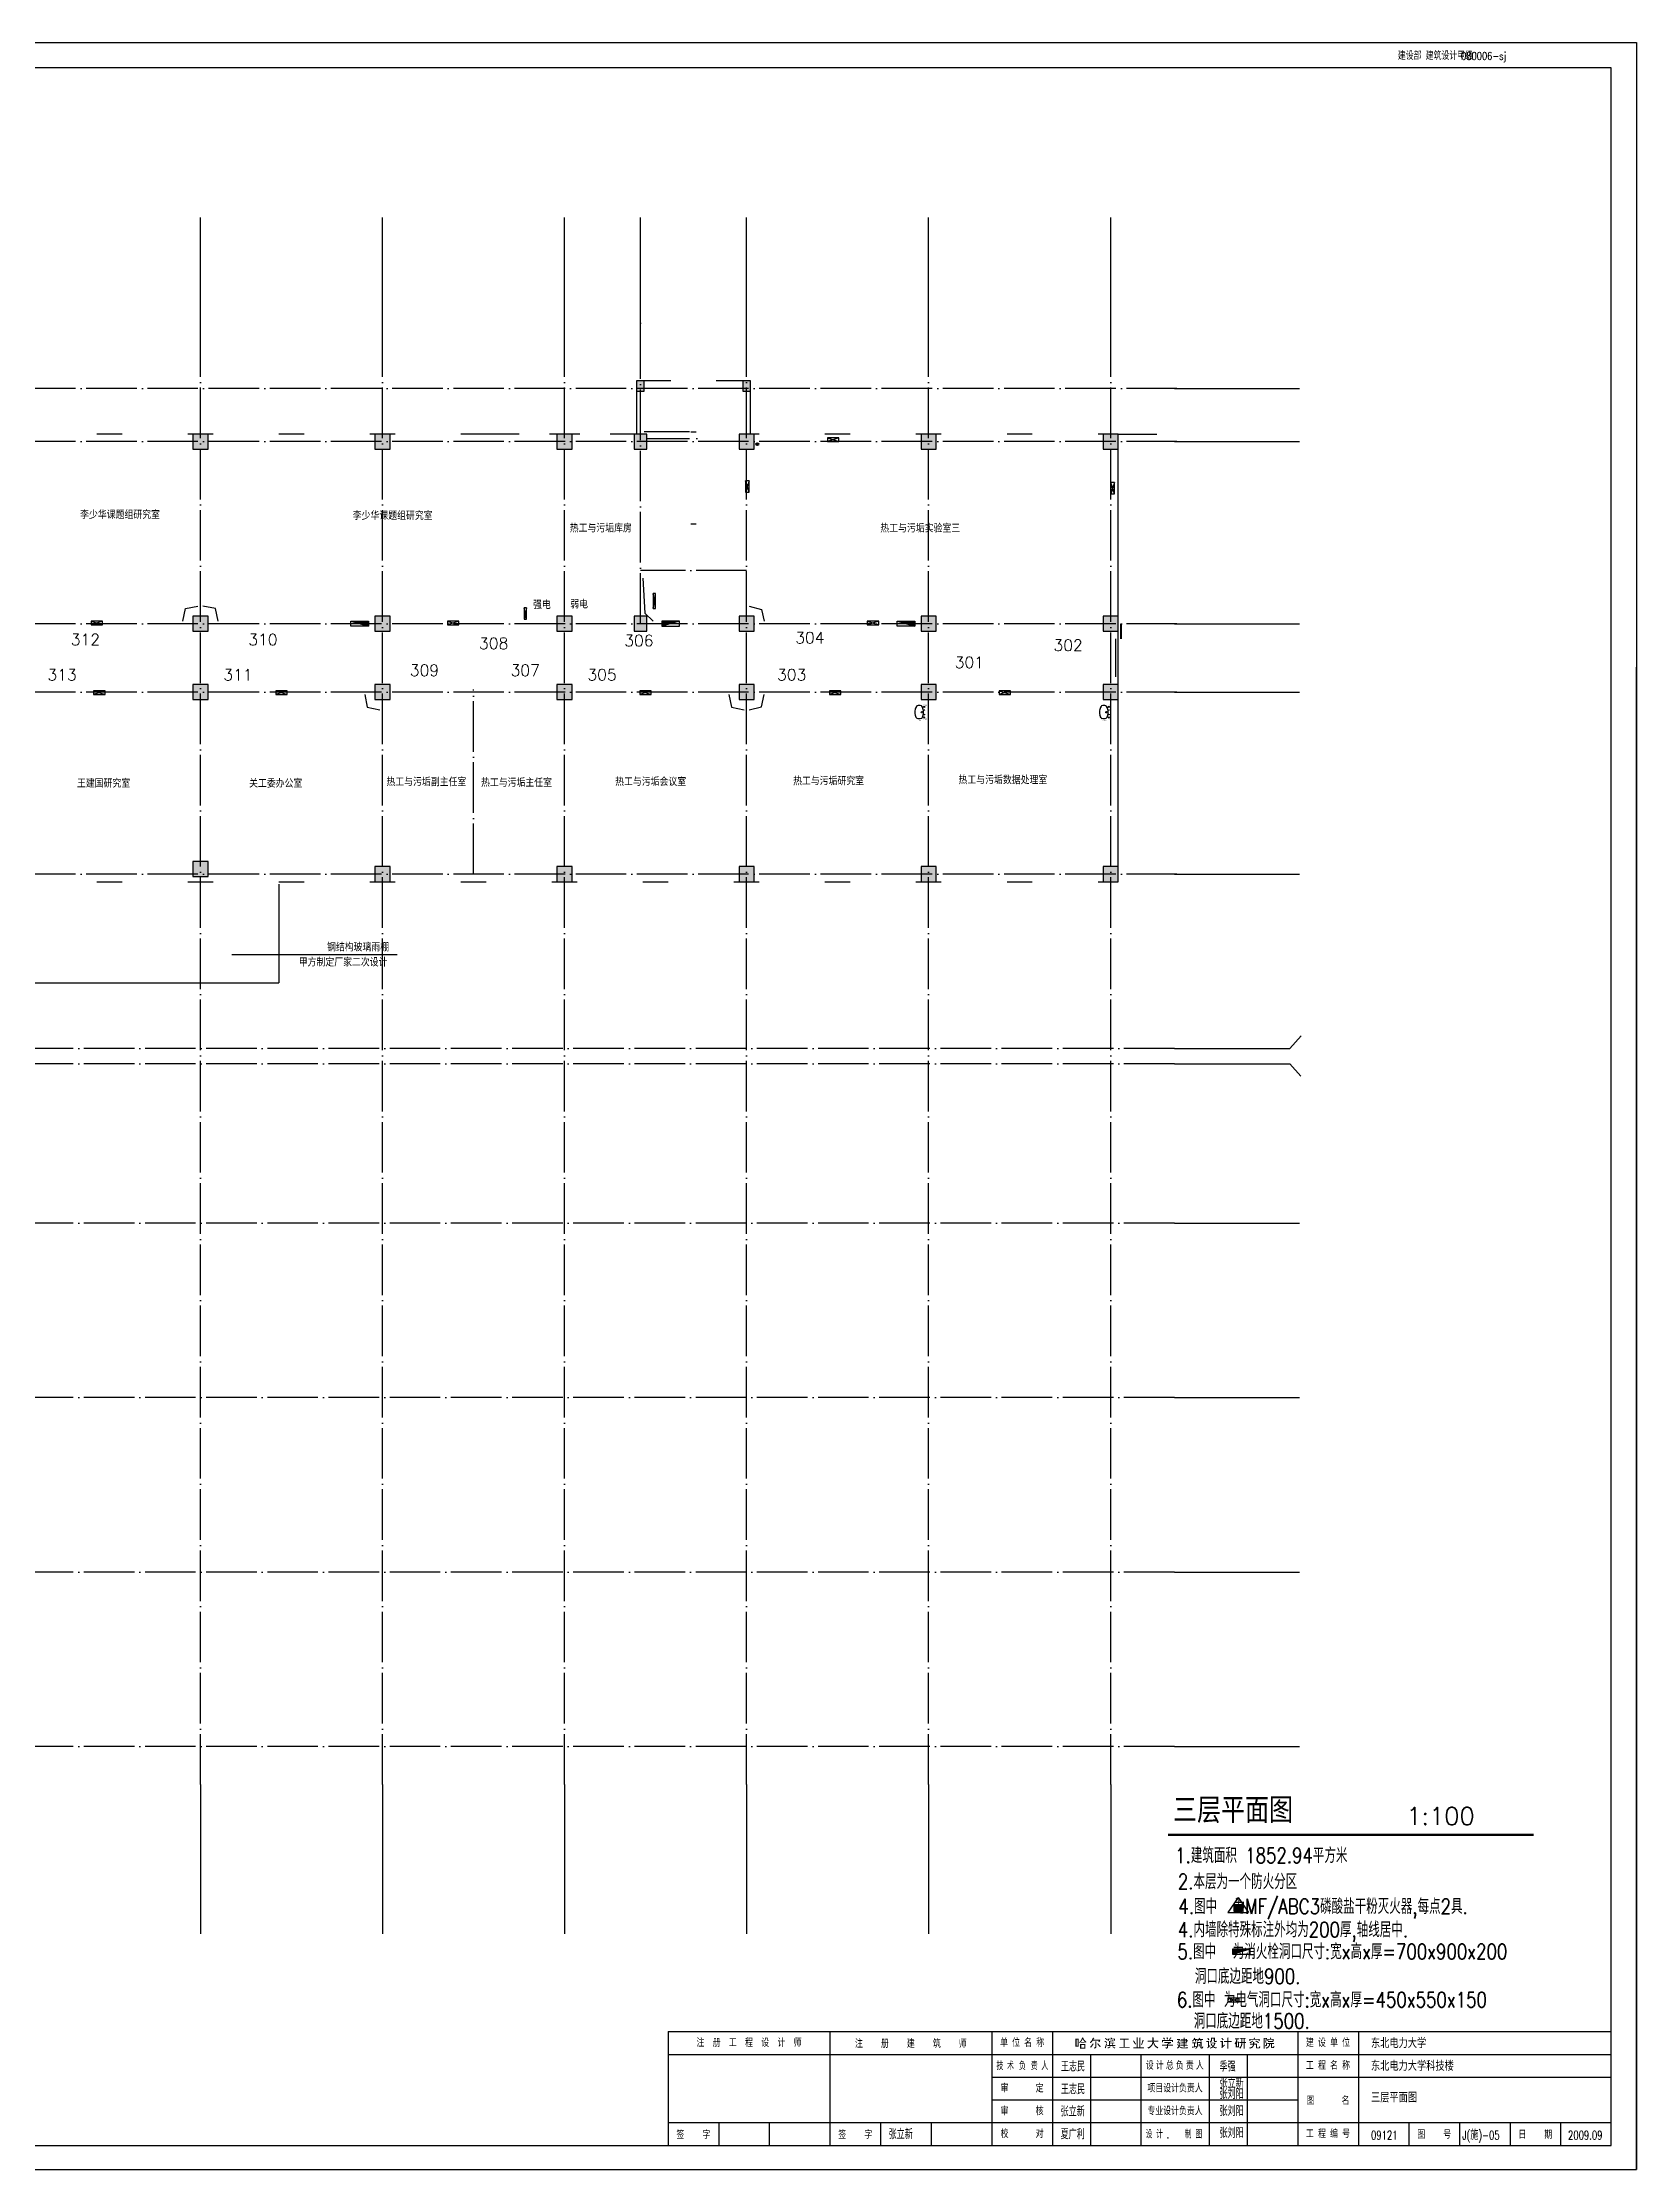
# Model space of a CAD drawing. Extents: x 356363 to 889308, y -1213508 to 149044.
# Drawn here: x 454398 to 517441, y -231832 to -147732 of the extents above; entities that cross this region are included whole.
import ezdxf
from ezdxf.enums import TextEntityAlignment as Align

# ---------------------------------------------------------------- set-up
doc = ezdxf.new("R2010")
doc.units = 0
doc.header["$LTSCALE"] = 1000
doc.header["$MEASUREMENT"] = 0
doc.linetypes.add('DOTE', pattern=[2.42, 2, -0.2, 0.02, -0.2])
doc.layers.get('0').update_dxf_attribs({"linetype": 'CONTINUOUS'})
for name, color, linetype in [('AXIS', 3, 'CONTINUOUS'), ('COLUMN', 7, 'CONTINUOUS'), ('DOTE', 1, 'CONTINUOUS'), ('EQUIP_消防', 7, 'CONTINUOUS'), ('JIAJU', 3, 'CONTINUOUS'), ('PUB_TEXT', 7, 'CONTINUOUS'), ('STAIR', 2, 'CONTINUOUS'), ('WINDOW', 2, 'CONTINUOUS'), ('保温', 2, 'CONTINUOUS'), ('填充', 9, 'CONTINUOUS'), ('柱子', 7, 'CONTINUOUS'), ('洞口', 6, 'CONTINUOUS'), ('灭火器', 3, 'CONTINUOUS'), ('电洞', 32, 'CONTINUOUS')]:
    doc.layers.add(name, color=color, linetype=linetype)
doc.layers.add('WALL', color=4, linetype='CONTINUOUS', lineweight=40)
doc.styles.add('HZ', font='romans.shx', dxfattribs={"bigfont": 'z.shx'})
doc.styles.get("Standard").update_dxf_attribs({"font": 'romans.shx', "height": 450, "bigfont": 'z.shx'})
doc.styles.add('Z', font='romans', dxfattribs={"width": 0.8, "bigfont": 'z'})

# ---------------------------------------------------------------- blocks, each defined once
blk = doc.blocks.new('tk0')
at = {"color": 243}
for p, q in [((0, 84100), (118900, 84100)), ((118900, 84100), (118900, 0)), ((118900, 0), (118900, 59400)), ((118900, 0), (118900, 42000)), ((118900, 0), (118900, 42000)), ((87000, 5450), (87000, 950)), ((93400, 3650), (117900, 3650)), ((93400, 2750), (105500, 2750)), ((80600, 1850), (117900, 1850)), ((82600, 1850), (82600, 950)), ((84600, 1850), (84600, 950)), ((89000, 1850), (89000, 950)), ((91000, 1850), (91000, 950)), ((109900, 1850), (109900, 950)), ((111900, 1850), (111900, 950)), ((113900, 1850), (113900, 950)), ((115900, 1850), (115900, 950)), ((0, 0), (118900, 0)), ((34800, 0), (118900, 0)), ((44600, 0), (118900, 0)), ((59500, 0), (118900, 0))]:
    blk.add_line(p, q, dxfattribs=at)
at = {"color": 244}
for p, q in [((117900, 83100), (2500, 83100)), ((117900, 950), (117900, 83100)), ((117900, 950), (117900, 58400)), ((117900, 950), (117900, 40998)), ((117900, 950), (117900, 40998)), ((2500, 950), (117900, 950)), ((37300, 950), (117900, 950)), ((47100, 950), (117900, 950)), ((62000, 950), (117900, 950))]:
    blk.add_line(p, q, dxfattribs=at)
at = {"color": 247}
for p, q in [((80600, 5450), (117900, 5450)), ((80600, 5450), (80600, 950)), ((93400, 5450), (93400, 950)), ((80600, 4550), (117900, 4550))]:
    blk.add_line(p, q, dxfattribs=at)
at = {"color": 242}
for p, q in [((95800, 5450), (95800, 950)), ((97014, 5196), (96996, 5163)), ((105500, 5450), (105500, 950)), ((107900, 5450), (107900, 950)), ((97300, 4550), (97300, 950)), ((99300, 4550), (99300, 950)), ((102000, 4550), (102000, 950)), ((103500, 4550), (103500, 950))]:
    blk.add_line(p, q, dxfattribs=at)
for points in [[(96710, 5175), (96754, 5175), (96710, 4855), (96754, 4855)], [(96754, 5175), (96797, 5175), (96754, 5137), (96797, 5137)], [(96797, 5175), (96842, 5175), (96797, 4855), (96842, 4855)], [(96901, 5067), (96930, 5046), (96849, 5018), (96886, 4999)], [(96940, 5124), (96968, 5103), (96901, 5067), (96930, 5046)], [(96974, 5219), (96996, 5163), (96940, 5124), (96968, 5103)], [(96974, 5219), (97025, 5210), (96996, 5163), (97014, 5196)], [(96996, 5163), (97014, 5196), (97019, 5119), (97048, 5139)], [(97048, 5139), (97070, 5111), (97019, 5119), (97042, 5085)], [(97042, 5085), (97070, 5111), (97065, 5059), (97093, 5088)], [(97065, 5059), (97093, 5088), (97097, 5029), (97122, 5063)], [(97097, 5029), (97122, 5063), (97124, 5009), (97146, 5045)], [(97320, 5065), (97354, 5033), (97275, 5026), (97317, 4992)], [(97347, 5096), (97390, 5085), (97320, 5065), (97354, 5033)], [(97406, 5219), (97396, 5095), (97347, 5096), (97390, 5085)], [(97406, 5219), (97456, 5196), (97396, 5095), (97414, 5131)], [(97414, 5131), (97652, 5131), (97396, 5095), (97638, 5095)], [(97493, 5064), (97538, 5064), (97493, 4856), (97538, 4856)], [(97652, 5131), (97702, 5131), (97616, 5042), (97658, 5033)], [(97856, 5060), (97877, 5089), (97901, 5035), (97932, 5057)], [(97875, 5173), (97901, 5197), (97949, 5112), (97981, 5136)], [(97901, 5035), (97932, 5057), (97943, 4998), (97962, 5039)], [(97990, 5175), (98032, 5175), (97990, 5087), (98032, 5087)], [(98032, 5175), (98231, 5175), (98032, 5140), (98231, 5140)], [(98123, 5090), (98131, 5062), (98032, 5082), (98077, 5056)], [(98032, 5082), (98077, 5056), (98032, 4915), (98077, 4915)], [(98100, 5208), (98143, 5218), (98121, 5175), (98162, 5175)], [(98204, 5109), (98227, 5072), (98123, 5090), (98131, 5062)], [(98231, 5175), (98276, 5175), (98231, 5087), (98276, 5087)], [(98469, 5175), (98810, 5175), (98469, 5138), (98810, 5138)], [(98618, 5142), (98663, 5142), (98618, 4843), (98663, 4843)], [(98989, 5079), (99023, 5102), (99072, 4939), (99109, 4960)], [(99130, 5220), (99175, 5220), (99130, 4829), (99175, 4829)], [(99236, 5216), (99288, 5213), (99236, 5195), (99281, 5191)], [(99236, 5195), (99281, 5191), (99236, 4794), (99281, 4794)], [(99367, 5127), (99412, 5111), (99343, 5037), (99378, 5026)], [(99571, 5087), (99989, 5087), (99571, 5050), (99989, 5050)], [(99754, 5050), (99798, 5050), (99749, 5013), (99791, 5006)], [(99754, 5219), (99821, 5214), (99754, 5196), (99805, 5197)], [(99754, 5196), (99805, 5197), (99754, 5087), (99799, 5087)], [(99798, 5050), (99808, 5050), (99787, 4992), (99821, 5003)], [(100135, 5124), (100177, 5124), (100135, 5030), (100177, 5030)], [(100176, 5196), (100217, 5219), (100221, 5132), (100259, 5153)], [(100177, 5124), (100529, 5124), (100177, 5083), (100529, 5083)], [(100302, 5214), (100352, 5219), (100320, 5182), (100363, 5188)], [(100320, 5182), (100363, 5188), (100330, 5146), (100376, 5153)], [(100447, 5199), (100486, 5183), (100416, 5124), (100452, 5124)], [(100455, 5219), (100511, 5200), (100447, 5199), (100486, 5183)], [(100529, 5124), (100569, 5124), (100529, 5033), (100569, 5033)], [(100781, 5079), (100813, 5070), (100732, 5030), (100758, 4993)], [(100733, 5162), (100825, 5162), (100733, 5125), (100810, 5125)], [(100825, 5162), (100861, 5162), (100781, 5079), (100813, 5070)], [(100865, 5099), (100990, 5099), (100865, 5070), (100990, 5070)], [(100882, 5161), (100990, 5161), (100882, 5130), (100990, 5130)], [(100990, 5206), (101027, 5206), (100990, 4826), (101027, 4826)], [(101027, 5161), (101084, 5161), (101027, 5130), (101084, 5130)], [(101027, 5099), (101084, 5099), (101027, 5070), (101084, 5070)], [(101084, 5161), (101128, 5161), (101084, 5008), (101128, 5008)], [(101128, 5099), (101165, 5099), (101128, 5070), (101165, 5070)], [(101377, 5146), (101411, 5122), (101319, 5078), (101356, 5058)], [(101411, 5209), (101454, 5194), (101377, 5146), (101411, 5122)], [(101434, 5159), (101542, 5159), (101411, 5122), (101542, 5122)], [(101431, 5122), (101468, 5122), (101453, 5053), (101497, 5064)], [(101568, 5144), (101603, 5122), (101511, 5078), (101548, 5058)], [(101603, 5209), (101646, 5194), (101568, 5144), (101603, 5122)], [(101626, 5159), (101758, 5159), (101603, 5122), (101758, 5122)], [(101645, 5122), (101682, 5122), (101667, 5053), (101710, 5064)], [(101882, 5081), (101947, 5081), (101882, 5043), (101947, 5043)], [(101924, 5184), (101968, 5200), (101966, 5108), (102009, 5128)], [(101947, 5081), (101991, 5081), (101947, 4848), (101991, 4891)], [(102052, 5078), (102095, 5060), (102017, 5047), (102061, 5025)], [(102073, 5128), (102114, 5108), (102052, 5078), (102095, 5060)], [(102074, 5140), (102117, 5131), (102073, 5128), (102114, 5108)], [(102074, 5208), (102117, 5208), (102074, 5140), (102117, 5132)], [(102117, 5208), (102183, 5208), (102117, 5173), (102183, 5173)], [(102183, 5208), (102227, 5208), (102183, 5085), (102227, 5088)], [(102183, 5085), (102227, 5088), (102190, 5062), (102233, 5080)], [(102190, 5062), (102233, 5080), (102207, 5046), (102251, 5079)], [(102207, 5046), (102251, 5079), (102241, 5041), (102262, 5079)], [(102241, 5041), (102262, 5079), (102294, 5044), (102271, 5079)], [(102294, 5044), (102271, 5079), (102314, 5057), (102280, 5093)], [(102446, 5079), (102498, 5079), (102446, 5042), (102498, 5042)], [(102480, 5184), (102521, 5199), (102538, 5108), (102577, 5127)], [(102498, 5079), (102542, 5079), (102498, 4842), (102542, 4883)], [(102592, 5078), (102720, 5078), (102592, 5042), (102720, 5042)], [(102720, 5217), (102774, 5210), (102720, 5196), (102764, 5191)], [(102720, 5196), (102764, 5191), (102720, 4777), (102764, 4777)], [(102764, 5078), (102886, 5078), (102764, 5042), (102886, 5042)], [(103017, 5182), (103078, 5182), (103017, 5151), (103076, 5151)], [(103052, 5060), (103084, 5032), (103031, 5021), (103053, 4978)], [(103067, 5102), (103105, 5086), (103052, 5060), (103084, 5032)], [(103074, 5136), (103115, 5128), (103067, 5102), (103105, 5086)], [(103078, 5182), (103120, 5182), (103074, 5136), (103115, 5128)], [(103084, 5032), (103095, 5057), (103095, 5022)], [(103095, 5057), (103141, 5057), (103095, 5022), (103141, 5022)], [(103120, 5182), (103186, 5182), (103118, 5151), (103186, 5151)], [(103141, 5057), (103186, 5057), (103141, 4834), (103186, 4834)], [(103202, 5197), (103267, 5197), (103202, 5166), (103267, 5166)], [(103267, 5197), (103310, 5197), (103267, 4974), (103310, 4972)], [(103310, 5197), (103363, 5197), (103310, 5166), (103363, 5166)], [(103363, 5197), (103406, 5197), (103363, 4782), (103406, 4782)], [(103406, 5197), (103447, 5197), (103406, 5166), (103447, 5166)], [(103589, 5164), (103632, 5164), (103589, 5081), (103632, 5081)], [(103632, 5164), (103956, 5164), (103632, 5129), (103956, 5129)], [(103682, 5070), (103714, 5048), (103639, 5042), (103669, 5019)], [(103715, 5098), (103756, 5075), (103682, 5070), (103714, 5048)], [(103753, 5200), (103797, 5209), (103767, 5164), (103815, 5164)], [(103820, 5071), (103848, 5098), (103841, 5061), (103879, 5085)], [(103841, 5061), (103879, 5085), (103876, 5041), (103912, 5068)], [(103876, 5041), (103912, 5068), (103911, 5019), (103941, 5049)], [(103911, 5019), (103941, 5049), (103948, 4991), (103976, 5020)], [(103956, 5164), (103999, 5164), (103956, 5081), (103999, 5081)], [(104156, 5197), (104194, 5197), (104156, 4777), (104194, 4777)], [(104194, 5197), (104246, 5197), (104194, 5169), (104241, 5169)], [(104246, 5197), (104292, 5197), (104218, 5040), (104247, 5040)], [(104295, 5164), (104342, 5164), (104295, 5085), (104342, 5085)], [(104328, 5075), (104533, 5075), (104328, 5041), (104533, 5040)], [(104342, 5164), (104514, 5164), (104342, 5129), (104514, 5129)], [(104396, 5212), (104451, 5217), (104405, 5202), (104451, 5208)], [(104405, 5202), (104451, 5208), (104414, 5164), (104452, 5164)], [(104514, 5164), (104555, 5164), (104514, 5085), (104555, 5085)], [(96754, 4897), (96797, 4897), (96754, 4855), (96797, 4855)], [(96896, 4962), (96940, 4962), (96896, 4779), (96940, 4779)], [(96933, 5042), (97076, 5042), (96933, 5007), (97076, 5007)], [(96940, 4962), (97061, 4962), (96940, 4924), (97061, 4924)], [(96940, 4815), (97061, 4815), (96940, 4779), (97061, 4779)], [(97061, 4962), (97106, 4962), (97061, 4779), (97106, 4779)], [(97340, 4901), (97380, 4884), (97285, 4838), (97334, 4819)], [(97391, 4981), (97436, 4963), (97340, 4901), (97380, 4884)], [(97443, 4823), (97473, 4825), (97481, 4780), (97499, 4787)], [(97443, 4823), (97469, 4794), (97453, 4809), (97458, 4794)], [(97458, 4794), (97469, 4794), (97456, 4778), (97481, 4780)], [(97489, 4839), (97530, 4820), (97473, 4825), (97499, 4787)], [(97493, 4856), (97538, 4856), (97489, 4839), (97530, 4820)], [(97574, 4960), (97599, 4992), (97677, 4834), (97714, 4868)], [(97901, 4896), (97936, 4884), (97869, 4812), (97910, 4789)], [(97925, 4986), (97962, 4965), (97901, 4896), (97936, 4884)], [(97973, 4812), (98011, 4826), (97987, 4797), (98027, 4797)], [(97977, 4915), (98294, 4915), (97977, 4879), (98294, 4879)], [(97987, 4797), (98027, 4797), (97994, 4778)], [(98046, 4847), (98058, 4815), (98011, 4826), (98027, 4797)], [(98077, 4873), (98105, 4841), (98046, 4847), (98058, 4815)], [(98077, 5019), (98252, 5019), (98077, 4984), (98252, 4984)], [(98164, 4984), (98201, 4984), (98163, 4915), (98202, 4915)], [(98164, 4847), (98189, 4871), (98216, 4816), (98238, 4841)], [(98216, 4816), (98238, 4841), (98263, 4778), (98287, 4810)], [(98440, 4848), (98856, 4848), (98440, 4812), (98856, 4812)], [(98998, 4831), (99416, 4831), (98998, 4795), (99416, 4795)], [(99343, 5037), (99378, 5026), (99308, 4936), (99341, 4924)], [(99624, 4847), (99655, 4810), (99557, 4823), (99595, 4779)], [(99679, 4888), (99708, 4854), (99624, 4847), (99655, 4810)], [(99717, 4934), (99746, 4902), (99679, 4888), (99708, 4854)], [(99738, 4977), (99774, 4953), (99717, 4934), (99746, 4902)], [(99749, 5013), (99791, 5006), (99738, 4977), (99774, 4953)], [(99787, 4992), (99821, 5003), (99818, 4922), (99842, 4958)], [(99818, 4922), (99842, 4958), (99847, 4878), (99867, 4922)], [(99847, 4878), (99867, 4922), (99879, 4843), (99902, 4884)], [(99879, 4843), (99902, 4884), (99914, 4813), (99944, 4852)], [(99914, 4813), (99944, 4852), (99956, 4785), (99996, 4826)], [(100132, 4940), (100331, 4940), (100132, 4900), (100331, 4900)], [(100220, 5043), (100491, 5043), (100220, 5004), (100495, 5004)], [(100268, 4823), (100312, 4823), (100281, 4805), (100323, 4807)], [(100281, 4805), (100323, 4807), (100287, 4778), (100340, 4783)], [(100330, 4835), (100365, 4796), (100312, 4823), (100340, 4783)], [(100331, 4839), (100374, 4839), (100330, 4837), (100373, 4813)], [(100330, 4837), (100373, 4813), (100330, 4835), (100365, 4796)], [(100402, 5004), (100495, 5004), (100331, 4958), (100374, 4948)], [(100331, 4958), (100374, 4948), (100331, 4839), (100374, 4839)], [(100374, 4940), (100572, 4940), (100374, 4900), (100572, 4900)], [(100779, 4854), (100810, 4832), (100725, 4810), (100762, 4776)], [(100737, 4949), (100769, 4967), (100762, 4901), (100783, 4928)], [(100784, 5030), (100860, 5030), (100758, 4993), (100861, 4993)], [(100762, 4901), (100783, 4928), (100789, 4867), (100805, 4893)], [(100814, 4913), (100839, 4886), (100779, 4854), (100810, 4832)], [(100824, 4956), (100856, 4944), (100814, 4913), (100839, 4886)], [(100816, 4842), (100829, 4868), (100846, 4822), (100864, 4845)], [(100826, 4993), (100861, 4993), (100824, 4956), (100856, 4944)], [(100846, 4822), (100864, 4845), (100907, 4795), (100909, 4830)], [(100865, 4907), (100990, 4907), (100865, 4877), (100990, 4877)], [(100881, 4976), (100990, 4976), (100881, 4941), (100990, 4941)], [(100893, 5040), (100990, 5040), (100893, 5008), (100990, 5008)], [(100907, 4795), (100909, 4830), (100990, 4786), (100976, 4819)], [(100990, 4786), (100976, 4819), (101070, 4786), (101060, 4820)], [(101027, 5040), (101084, 5040), (101027, 5008), (101084, 5008)], [(101027, 4976), (101129, 4976), (101027, 4941), (101129, 4941)], [(101027, 4907), (101144, 4907), (101027, 4877), (101144, 4877)], [(101070, 4786), (101060, 4820), (101149, 4784), (101165, 4835)], [(101320, 4858), (101397, 4861), (101320, 4812), (101413, 4830)], [(101331, 5027), (101397, 5027), (101331, 4990), (101397, 4990)], [(101397, 5027), (101440, 5027), (101397, 4861), (101440, 4867)], [(101397, 4861), (101490, 4879), (101413, 4830), (101489, 4844)], [(101440, 5027), (101495, 5027), (101440, 4990), (101495, 4990)], [(101442, 4796), (101466, 4810), (101462, 4787), (101479, 4800)], [(101462, 4787), (101479, 4800), (101480, 4770), (101499, 4784)], [(101494, 4840), (101527, 4816), (101466, 4810), (101499, 4784)], [(101510, 4872), (101547, 4852), (101494, 4840), (101527, 4816)], [(101516, 4906), (101560, 4907), (101510, 4872), (101547, 4852)], [(101516, 5035), (101560, 5035), (101516, 4906), (101560, 4905)], [(101560, 5035), (101657, 5035), (101560, 4999), (101655, 4999)], [(101583, 4961), (101627, 4964), (101588, 4868), (101632, 4872)], [(101657, 5035), (101699, 5035), (101649, 4833), (101696, 4833)], [(101649, 4833), (101696, 4833), (101652, 4813), (101697, 4831)], [(101697, 4831), (101700, 4829), (101652, 4813), (101663, 4797)], [(101700, 4829), (101704, 4826), (101663, 4797), (101678, 4785)], [(101704, 4826), (101707, 4826), (101678, 4785), (101695, 4780)], [(101707, 4826), (101709, 4825), (101695, 4780), (101717, 4780)], [(101709, 4825), (101715, 4826), (101717, 4780), (101739, 4787)], [(101715, 4826), (101722, 4833), (101739, 4787), (101751, 4799)], [(101722, 4833), (101724, 4846), (101751, 4799), (101757, 4812)], [(101724, 4846), (101728, 4858), (101736, 4833), (101757, 4812)], [(101725, 4871), (101738, 4864), (101727, 4859), (101744, 4833)], [(101736, 4833), (101757, 4812), (101762, 4833), (101768, 4857)], [(101738, 4864), (101768, 4857), (101744, 4833), (101762, 4833)], [(101924, 4825), (102019, 4919), (101946, 4787), (102049, 4884)], [(102057, 4822), (102065, 4783), (102013, 4814), (102050, 4778)], [(102045, 5015), (102193, 5015), (102045, 4988), (102193, 4988)], [(102089, 4835), (102124, 4811), (102057, 4822), (102065, 4783)], [(102059, 4958), (102100, 4974), (102086, 4902), (102120, 4928)], [(102086, 4902), (102120, 4928), (102123, 4858), (102152, 4887)], [(102123, 4858), (102154, 4832), (102089, 4835), (102124, 4811)], [(102152, 4887), (102183, 4861), (102123, 4858), (102154, 4832)], [(102182, 4940), (102221, 4921), (102152, 4887), (102183, 4861)], [(102154, 4832), (102183, 4861), (102200, 4806), (102211, 4844)], [(102191, 4976), (102240, 4975), (102182, 4940), (102221, 4921)], [(102193, 5015), (102245, 5015), (102191, 4976), (102240, 4975)], [(102200, 4806), (102211, 4844), (102244, 4792), (102252, 4830)], [(102244, 4792), (102252, 4830), (102276, 4786), (102310, 4824)], [(102483, 4828), (102603, 4939), (102501, 4797), (102628, 4910)], [(103031, 5021), (103053, 4978), (103010, 4992), (103027, 4944)], [(103053, 4978), (103059, 4987), (103053, 4935), (103095, 4944)], [(103053, 4935), (103095, 4944), (103095, 4916)], [(103053, 4935), (103095, 4916), (103053, 4834), (103095, 4834)], [(103084, 5032), (103095, 5022), (103059, 4987), (103095, 4944)], [(103095, 4869), (103141, 4869), (103095, 4834), (103141, 4834)], [(103179, 4804), (103196, 4818), (103203, 4795), (103213, 4803)], [(103194, 5033), (103267, 5033), (103194, 4997), (103267, 4997)], [(103216, 4838), (103254, 4810), (103196, 4818), (103233, 4786)], [(103203, 4795), (103213, 4803), (103224, 4777), (103233, 4786)], [(103236, 4866), (103276, 4845), (103216, 4838), (103254, 4810)], [(103253, 4900), (103294, 4882), (103236, 4866), (103276, 4845)], [(103264, 4938), (103305, 4924), (103253, 4900), (103294, 4882)], [(103267, 4974), (103310, 4972), (103264, 4938), (103305, 4924)], [(103310, 5033), (103363, 5033), (103310, 4997), (103363, 4997)], [(103406, 5033), (103450, 5033), (103406, 4997), (103450, 4997)], [(103635, 4826), (103654, 4787), (103581, 4820), (103609, 4777)], [(103639, 5042), (103669, 5019), (103594, 5020), (103630, 4994)], [(103619, 4971), (103850, 4971), (103619, 4934), (103850, 4934)], [(103667, 4840), (103696, 4807), (103635, 4826), (103654, 4787)], [(103691, 4858), (103727, 4833), (103667, 4840), (103696, 4807)], [(103711, 4882), (103751, 4863), (103691, 4858), (103727, 4833)], [(103727, 4911), (103769, 4899), (103711, 4882), (103751, 4863)], [(103734, 4934), (103778, 4934), (103727, 4911), (103769, 4899)], [(103738, 5040), (103795, 5031), (103738, 5023), (103781, 5012)], [(103738, 5023), (103781, 5012), (103738, 4971), (103781, 4971)], [(103850, 4971), (103895, 4971), (103850, 4825), (103895, 4838)], [(103850, 4825), (103895, 4838), (103854, 4811), (103897, 4833)], [(103854, 4811), (103897, 4833), (103858, 4802), (103900, 4828)], [(103858, 4802), (103900, 4828), (103867, 4793), (103909, 4822)], [(103867, 4793), (103909, 4822), (103880, 4786), (103925, 4820)], [(103925, 4820), (103931, 4820), (103880, 4786), (103894, 4784)], [(103931, 4820), (103945, 4820), (103894, 4784), (103977, 4784)], [(103945, 4820), (103949, 4820), (103977, 4784), (103984, 4785)], [(103949, 4820), (103963, 4822), (103984, 4785), (103990, 4787)], [(103963, 4822), (103971, 4829), (103990, 4787), (103996, 4790)], [(103971, 4829), (103975, 4838), (103996, 4790), (104008, 4800)], [(103975, 4838), (103976, 4859), (104008, 4800), (104011, 4805)], [(103976, 4875), (104004, 4858), (103976, 4867), (104018, 4828)], [(103976, 4859), (103976, 4867), (104011, 4805), (104018, 4828)], [(104004, 4858), (104025, 4855), (104018, 4828)], [(104199, 4911), (104228, 4911), (104227, 4865), (104265, 4880)], [(104218, 5040), (104247, 5040), (104235, 5016), (104261, 5026)], [(104227, 4820), (104264, 4823), (104243, 4798), (104265, 4805)], [(104240, 4918), (104287, 4910), (104228, 4911), (104265, 4880)], [(104235, 5016), (104261, 5026), (104245, 4994), (104270, 5015)], [(104247, 4925), (104288, 4913), (104240, 4918), (104287, 4910)], [(104243, 4798), (104265, 4805), (104245, 4776), (104268, 4781)], [(104245, 4994), (104270, 5015), (104250, 4977), (104286, 4978)], [(104253, 4945), (104288, 4961), (104247, 4925), (104288, 4913)], [(104250, 4977), (104286, 4978), (104253, 4945), (104288, 4961)], [(104294, 4834), (104307, 4795), (104264, 4823), (104268, 4781)], [(104323, 4854), (104351, 4825), (104294, 4834), (104307, 4795)], [(104295, 4997), (104560, 4997), (104295, 4959), (104560, 4959)], [(104347, 4882), (104380, 4859), (104323, 4854), (104351, 4825)], [(104360, 4910), (104398, 4891), (104347, 4882), (104380, 4859)], [(104367, 4935), (104409, 4929), (104360, 4910), (104398, 4891)], [(104368, 4959), (104413, 4957), (104367, 4935), (104409, 4929)], [(104442, 4959), (104485, 4959), (104443, 4840), (104485, 4858)], [(104443, 4840), (104485, 4858), (104445, 4828), (104487, 4850)], [(104445, 4828), (104487, 4850), (104452, 4815), (104490, 4844)], [(104452, 4815), (104490, 4844), (104464, 4805), (104495, 4839)], [(104464, 4805), (104495, 4839), (104487, 4799), (104502, 4836)], [(104487, 4799), (104502, 4836), (104538, 4799), (104520, 4835)], [(104538, 4799), (104520, 4835), (104542, 4800), (104528, 4837)], [(104542, 4800), (104528, 4837), (104553, 4804), (104533, 4841)], [(104553, 4804), (104533, 4841), (104558, 4808), (104539, 4849)], [(104558, 4808), (104539, 4849), (104568, 4818), (104542, 4857)], [(104568, 4818), (104542, 4857), (104573, 4827), (104548, 4872)], [(104573, 4827), (104548, 4872), (104581, 4844), (104551, 4880)], [(104553, 4885), (104569, 4870), (104551, 4880), (104565, 4863)], [(104569, 4870), (104591, 4865), (104565, 4863), (104581, 4844)]]:
    blk.add_solid(points, dxfattribs=at)
at = {"color": 242, "linetype": 'Continuous', "style": 'Z', "width": 0.8}
for s in ['建设部 建筑设计甲级', '              080006-sj']:
    blk.add_text(s, height=300, dxfattribs=at).set_placement((109462, 83420))
at = {"color": 242, "style": 'HZ', "width": 0.8}
for s, p in [('注  册  工  程  设  计  师', (83800, 5000)), ('单 位 名 称', (94600, 5000)), ('建 设 单 位', (106700, 5000)), ('工 程 名 称', (106700, 4100)), ('审      定', (94600, 3200)), ('项目设计负责人', (100650, 3200)), ('审      核', (94600, 2300)), ('专业设计负责人', (100650, 2300)), ('校      对', (94600, 1400)), ('工 程 编 号', (106700, 1400))]:
    blk.add_text(s, height=300, dxfattribs=at).set_placement(p, align=Align.MIDDLE_CENTER)
for s, p in [('注    册    建    筑    师', (90200, 5000)), ('图      名', (106700, 2750)), ('签    字', (81600, 1400)), ('签    字', (88000, 1400)), ('图    号', (110900, 1400)), ('日    期', (114900, 1400))]:
    blk.add_text(s, height=300, dxfattribs=at).set_placement(p, align=Align.MIDDLE)
at = {"color": 242, "style": 'HZ'}
for s, width, p in [('技', 0.7, (93586, 3936)), ('术', 0.7, (94005, 3936)), ('负', 0.7, (94474, 3936)), ('责', 0.7, (94943, 3936)), ('人', 0.7, (95362, 3936)), ('设', 0.8, (99494, 3950)), ('计', 0.8, (99890, 3950)), ('总', 0.8, (100286, 3950)), ('负', 0.8, (100682, 3950)), ('责', 0.8, (101078, 3950)), ('人', 0.8, (101474, 3950)), ('设 计 .', 0.7, (99484, 1236)), ('制 图', 0.7, (101033, 1236))]:
    blk.add_text(s, height=300, dxfattribs=dict(at, width=width)).set_placement(p)
blk = doc.blocks.new('M_E11')
for p, q in [((-280, -10), (-280, 0)), ((280, 0), (280, -10)), ((-251, -189), (-251, -186)), ((-248, -183), (-250, -185))]:
    blk.add_line(p, q)
at = {"const_width": 1.5}
for points in [[(-280, 0), (280, 0)], [(-326, -200), (-280, -5)], [(326, -204), (280, -5)]]:
    blk.add_lwpolyline(points, dxfattribs=at)
for points in [[(-326, -200, 0.008223), (-326, -204, 0.149285)], [(-326, -266, 0.149285), (-304, -337, 0.107079), (-231, -408, 0.075625), (-131, -450, 0.062436), (-1, -467, 0.062436), (130, -452, 0.075625), (230, -410, 0.107079), (304, -339, 0.149285), (326, -268, 0.005205), (326, -266, 0.086596)]]:
    blk.add_lwpolyline(points, format="xyb", dxfattribs=at)
at = {"const_width": 1.5, "flags": 128}
for points in [[(-326, -204), (-326, -268)], [(326, -204), (326, -268)]]:
    blk.add_lwpolyline(points, dxfattribs=at)
at = {"flags": 128}
for points in [[(-253, -188, 0.172546), (-250, -358, 0.726395)], [(253, -188, -0.172546), (250, -358, -0.726395)]]:
    blk.add_lwpolyline(points, format="xyb", dxfattribs=at)
for points in [[(253, -188, 0.098208), (193, -141, 0.066287), (110, -111, 0.052428), (0, -100, 0.052428), (-110, -111, 0.066287), (-193, -141, 0.093876), (-251, -186, 0.171377)], [(-250, -358, 0.091341), (-193, -401, 0.066287), (-110, -431, 0.052428), (0, -442, 0.052428), (110, -431, 0.066287), (193, -401, 0.091756), (250, -358, 0.171377)]]:
    blk.add_lwpolyline(points, format="xyb")
for centre, radius in [((-210, -75), 24), ((-210, -75), 24), ((-210, -75), 24), ((-90, -65), 10), ((0, -170), 25), ((0, -170), 15), ((90, -65), 10), ((210, -75), 24)]:
    blk.add_circle(centre, radius)
blk.add_arc((-250, -186), 1, 131.32236, 180)
at = {"width": 0.8, "flags": 9}
for tag in ['XSIZE', 'YSIZE']:
    blk.add_attdef(tag, (0, 0), '', height=0.5, dxfattribs=at)
blk = doc.blocks.new('灭火器')
at = {"layer": '灭火器'}
h = blk.add_hatch(dxfattribs=at)
h.set_pattern_fill('ANSI31', color=256, scale=100, style=0)
h.set_pattern_definition([(45, (-132002.346, 14406.528), (-8.8388348, 8.8388348), [])])
h.paths.add_polyline_path([(-93, -165), (94, -165), (94, -334), (-93, -334)])
for p, q in [((0, 0), (-247, -358)), ((0, 0), (247, -358)), ((-247, -358), (247, -358))]:
    blk.add_line(p, q, dxfattribs=at)
blk.add_lwpolyline([(-93, -165), (94, -165), (94, -334), (-93, -334)], close=True, dxfattribs=at)
blk = doc.blocks.new('$TwtSys$00000434')
for p, q in [((-0.5, 0.5), (-0.5, -0.5)), ((-0.5, -0.5), (0.5, 0.5)), ((0.5, 0.5), (-0.5, 0.5)), ((0.5, -0.5), (0.5, 0.5)), ((-0.5, -0.5), (0.5, -0.5))]:
    blk.add_line(p, q)
blk.add_solid([(0.5, -0.5), (0.5, 0.5), (-0.5, -0.5)])
blk = doc.blocks.new('dfsfsfhh')
at = {"layer": '电洞'}
for p, q in [((-225, 0), (225, 150)), ((225, 0), (-225, 150))]:
    blk.add_line(p, q, dxfattribs=at)
blk.add_lwpolyline([(-225, 0), (225, 0), (225, 150), (-225, 150)], close=True, dxfattribs=at)

msp = doc.modelspace()

# ---------------------------------------------------------------- hatches: boundary and pattern name
at = {"layer": '填充'}
h = msp.add_hatch(color=256, dxfattribs=at)
h.paths.add_polyline_path([(425745, -215413), (425745, -214913), (425245, -214913), (425245, -215413)])
h.paths.add_polyline_path([(431495, -215213), (431495, -214713), (430995, -214713), (430995, -215213)])
h.paths.add_polyline_path([(438845, -215213), (438845, -214713), (438345, -214713), (438345, -215213)])
h.paths.add_polyline_path([(425745, -208463), (425745, -207963), (425245, -207963), (425245, -208463)])
h.paths.add_polyline_path([(431495, -208463), (431495, -207963), (430995, -207963), (430995, -208463)])
h.paths.add_polyline_path([(439045, -208463), (439045, -207963), (438545, -207963), (438545, -208463)])
h.paths.add_polyline_path([(425745, -201563), (425745, -201063), (425245, -201063), (425245, -201563)])
h.paths.add_polyline_path([(431495, -201563), (431495, -201063), (430995, -201063), (430995, -201563)])
h.paths.add_polyline_path([(439045, -201563), (439045, -201063), (438545, -201063), (438545, -201563)])
h.paths.add_polyline_path([(425745, -194663), (425745, -194163), (425245, -194163), (425245, -194663)])
h.paths.add_polyline_path([(431495, -194663), (431495, -194163), (430995, -194163), (430995, -194663)])
h.paths.add_polyline_path([(439045, -194663), (439045, -194163), (438545, -194163), (438545, -194663)])
h.paths.add_polyline_path([(425745, -188363), (425745, -187863), (425245, -187863), (425245, -188363)])
h.paths.add_polyline_path([(431495, -188363), (431495, -187863), (430995, -187863), (430995, -188363)])
h.paths.add_polyline_path([(439045, -188363), (439045, -187863), (438545, -187863), (438545, -188363)])
h.paths.add_polyline_path([(424145, -180913), (424145, -180213), (423445, -180213), (423445, -180913)])
h.paths.add_polyline_path([(424045, -173713), (424045, -173113), (423445, -173113), (423445, -173713)])
h.paths.add_polyline_path([(424045, -171013), (424045, -170413), (423445, -170413), (423445, -171013)])
h.paths.add_polyline_path([(424045, -163813), (424045, -163213), (423445, -163213), (423445, -163813)])
h.paths.add_polyline_path([(425745, -187763), (425745, -187263), (425245, -187263), (425245, -187763)])
h.paths.add_polyline_path([(431545, -187763), (431545, -187063), (430945, -187063), (430945, -187763)])
h.paths.add_polyline_path([(431595, -180913), (431595, -180213), (430895, -180213), (430895, -180913)])
h.paths.add_polyline_path([(431545, -173713), (431545, -173113), (430945, -173113), (430945, -173713)])
h.paths.add_polyline_path([(431545, -171013), (431545, -170413), (430945, -170413), (430945, -171013)])
h.paths.add_polyline_path([(431545, -163913), (431545, -163213), (430945, -163213), (430945, -163913)])
h.paths.add_polyline_path([(439045, -187763), (439045, -187063), (438445, -187063), (438445, -187763)])
h.paths.add_polyline_path([(439095, -180913), (439095, -180213), (438395, -180213), (438395, -180913)])
h.paths.add_polyline_path([(439095, -173713), (439095, -173113), (438395, -173113), (438395, -173713)])
h.paths.add_polyline_path([(439095, -171013), (439095, -170413), (438395, -170413), (438395, -171013)])
h.paths.add_polyline_path([(439045, -163813), (439045, -163213), (438445, -163213), (438445, -163813)])
h.paths.add_polyline_path([(438895, -161513), (438895, -161113), (438595, -161113), (438595, -161513)])
h.paths.add_polyline_path([(443195, -171013), (443195, -170413), (442695, -170413), (442695, -171013)])
h.paths.add_polyline_path([(443195, -163813), (443195, -163213), (442695, -163213), (442695, -163813)])
h.paths.add_polyline_path([(443095, -161513), (443095, -161113), (442795, -161113), (442795, -161513)])
h.paths.add_polyline_path([(446545, -180913), (446545, -180213), (445845, -180213), (445845, -180913)])
h.paths.add_polyline_path([(446545, -173713), (446545, -173113), (445945, -173113), (445945, -173713)])
h.paths.add_polyline_path([(446545, -171013), (446545, -170413), (445945, -170413), (445945, -171013)])
h.paths.add_polyline_path([(446545, -163813), (446545, -163213), (445945, -163213), (445945, -163813)])
h.paths.add_polyline_path([(453745, -180713), (453745, -180113), (453145, -180113), (453145, -180713)])
h.paths.add_polyline_path([(453745, -173713), (453745, -173113), (453145, -173113), (453145, -173713)])
h.paths.add_polyline_path([(453745, -171013), (453745, -170413), (453145, -170413), (453145, -171013)])
h.paths.add_polyline_path([(453745, -163813), (453745, -163213), (453145, -163213), (453145, -163813)])
h.paths.add_polyline_path([(460945, -180713), (460945, -180113), (460345, -180113), (460345, -180713)])
h.paths.add_polyline_path([(460945, -173713), (460945, -173113), (460345, -173113), (460345, -173713)])
h.paths.add_polyline_path([(460945, -171013), (460945, -170413), (460345, -170413), (460345, -171013)])
h.paths.add_polyline_path([(460945, -163813), (460945, -163213), (460345, -163213), (460345, -163813)])
h.paths.add_polyline_path([(468145, -180913), (468145, -180313), (467545, -180313), (467545, -180913)])
h.paths.add_polyline_path([(468145, -173713), (468145, -173113), (467545, -173113), (467545, -173713)])
h.paths.add_polyline_path([(468145, -171013), (468145, -170413), (467545, -170413), (467545, -171013)])
h.paths.add_polyline_path([(468145, -163813), (468145, -163213), (467545, -163213), (467545, -163813)])
h.paths.add_polyline_path([(475345, -180913), (475345, -180313), (474745, -180313), (474745, -180913)])
h.paths.add_polyline_path([(475345, -173713), (475345, -173113), (474745, -173113), (474745, -173713)])
h.paths.add_polyline_path([(475345, -171013), (475345, -170413), (474745, -170413), (474745, -171013)])
h.paths.add_polyline_path([(475345, -163813), (475345, -163213), (474745, -163213), (474745, -163813)])
h.paths.add_polyline_path([(478295, -171013), (478295, -170413), (477795, -170413), (477795, -171013)])
h.paths.add_polyline_path([(478295, -163813), (478295, -163213), (477795, -163213), (477795, -163813)])
h.paths.add_polyline_path([(478195, -161513), (478195, -161113), (477895, -161113), (477895, -161513)])
h.paths.add_polyline_path([(482545, -180913), (482545, -180313), (481945, -180313), (481945, -180913)])
h.paths.add_polyline_path([(482545, -173713), (482545, -173113), (481945, -173113), (481945, -173713)])
h.paths.add_polyline_path([(482545, -171013), (482545, -170413), (481945, -170413), (481945, -171013)])
h.paths.add_polyline_path([(482545, -163813), (482545, -163213), (481945, -163213), (481945, -163813)])
h.paths.add_polyline_path([(482395, -161513), (482395, -161113), (482095, -161113), (482095, -161513)])
h.paths.add_polyline_path([(489745, -180913), (489745, -180313), (489145, -180313), (489145, -180913)])
h.paths.add_polyline_path([(489745, -173713), (489745, -173113), (489145, -173113), (489145, -173713)])
h.paths.add_polyline_path([(489745, -171013), (489745, -170413), (489145, -170413), (489145, -171013)])
h.paths.add_polyline_path([(489745, -163813), (489745, -163213), (489145, -163213), (489145, -163813)])
h.paths.add_polyline_path([(496945, -180913), (496945, -180313), (496345, -180313), (496345, -180913)])
h.paths.add_polyline_path([(496945, -173713), (496945, -173113), (496345, -173113), (496345, -173713)])
h.paths.add_polyline_path([(496945, -171013), (496945, -170413), (496345, -170413), (496345, -171013)])
h.paths.add_polyline_path([(496945, -163813), (496945, -163213), (496345, -163213), (496345, -163813)])

# ---------------------------------------------------------------- linework, layer by layer
for p, q in [((459945, -170613), (460053, -170112)), ((460053, -170112), (460545, -170013)), ((461237, -170112), (460745, -170013)), ((461345, -170613), (461237, -170112)), ((482345, -170013), (482829, -170153)), ((482829, -170153), (482945, -170613)), ((467145, -173513), (467244, -174007)), ((467244, -174007), (467745, -174113)), ((481545, -173513), (481644, -174007)), ((481644, -174007), (482145, -174113)), ((482345, -174113), (482834, -173998)), ((482834, -173998), (482945, -173513)), ((461891, -183793), (468422, -183793))]:
    msp.add_line(p, q)
at = {"const_width": 100}
msp.add_lwpolyline([(498917, -218600), (513380, -218600)], dxfattribs=at)
at = {"layer": 'AXIS'}
for p, q in [((460645, -160207), (460645, -154656)), ((467845, -160207), (467845, -154656)), ((475045, -160207), (475045, -154656)), ((478045, -160207), (478045, -154656)), ((482245, -160207), (482245, -154656)), ((489445, -160207), (489445, -154656)), ((496645, -160207), (496645, -154656)), ((499172, -161413), (504113, -161413)), ((499172, -163513), (504113, -163513)), ((499172, -170713), (504113, -170713)), ((499172, -173413), (504113, -173413)), ((499172, -180613), (504113, -180613)), ((499172, -187513), (503729, -187513)), ((503729, -187513), (504181, -187009)), ((499172, -188113), (503729, -188113)), ((503729, -188113), (504164, -188598)), ((499172, -194413), (504113, -194413)), ((499172, -201313), (504113, -201313)), ((499172, -208213), (504113, -208213)), ((499172, -215113), (504113, -215113)), ((460645, -216617), (460645, -222520)), ((467845, -216617), (467845, -222520)), ((475045, -216617), (475045, -222520)), ((482245, -216617), (482245, -222520)), ((489445, -216617), (489445, -222520)), ((496645, -216617), (496645, -222520))]:
    msp.add_line(p, q, dxfattribs=at)
at = {"layer": 'DOTE', "linetype": 'DOTE'}
for p, q in [((478045, -170713), (478045, -158311)), ((460645, -216617), (460645, -160207)), ((467845, -216617), (467845, -160207)), ((475045, -216617), (475045, -160207)), ((482245, -216617), (482245, -160207)), ((489445, -216617), (489445, -160207)), ((496645, -216617), (496645, -160072)), ((499267, -161413), (421392, -161413)), ((499267, -163513), (421392, -163513)), ((482245, -168613), (478045, -168613)), ((499267, -170713), (421392, -170713)), ((499267, -173413), (421392, -173413)), ((471445, -180613), (471445, -173313)), ((499267, -180613), (421392, -180613)), ((499172, -187513), (421392, -187513)), ((499172, -188113), (421392, -188113)), ((499172, -194413), (421392, -194413)), ((499172, -201313), (421392, -201313)), ((499172, -208213), (421392, -208213)), ((499172, -215113), (421392, -215113))]:
    msp.add_line(p, q, dxfattribs=at)
at = {"layer": 'DOTE'}
for p, q in [((496945, -163213), (498373, -163213)), ((498373, -163213), (498471, -163213))]:
    msp.add_line(p, q, dxfattribs=at)
at = {"layer": 'STAIR'}
for p, q in [((479985, -163123), (478195, -163123)), ((480045, -163123), (480245, -163123)), ((479985, -163403), (478295, -163403)), ((480305, -163403), (480245, -163403)), ((480045, -166763), (480245, -166763)), ((478145, -168913), (478223, -170295)), ((478223, -170295), (478545, -170613)), ((463745, -181013), (463745, -184913)), ((450345, -184913), (463745, -184913))]:
    msp.add_line(p, q, dxfattribs=at)
at = {"layer": 'WALL'}
msp.add_line((497045, -170713), (497045, -171313), dxfattribs=at)
msp.add_circle((482668, -163612), 42, dxfattribs=at)
at = {"layer": 'WINDOW'}
for p, q in [((496645, -172813), (496645, -171313)), ((496845, -172813), (496845, -171313)), ((496945, -172813), (496945, -171313))]:
    msp.add_line(p, q, dxfattribs=at)
at = {"layer": '保温'}
for points in [[(479245, -161113), (477895, -161113), (477895, -163213), (476845, -163213)], [(482745, -163213), (482395, -163213), (482395, -161113), (481045, -161113)], [(457545, -163213), (456545, -163213)], [(461145, -163213), (460145, -163213)], [(464745, -163213), (463745, -163213)], [(468345, -163213), (467345, -163213)], [(473245, -163213), (470945, -163213)], [(475645, -163213), (474445, -163213)], [(486345, -163213), (485345, -163213)], [(489945, -163213), (488945, -163213)], [(493545, -163213), (492545, -163213)], [(496945, -171313), (496945, -163213), (496145, -163213)], [(496145, -180913), (496945, -180913), (496945, -172813)], [(456545, -180913), (457545, -180913)], [(460145, -180913), (461145, -180913)], [(463745, -180913), (464745, -180913)], [(467345, -180913), (468345, -180913)], [(470945, -180913), (471945, -180913)], [(474545, -180913), (475545, -180913)], [(478145, -180913), (479145, -180913)], [(481745, -180913), (482745, -180913)], [(485345, -180913), (486345, -180913)], [(488945, -180913), (489945, -180913)], [(492545, -180913), (493545, -180913)]]:
    msp.add_lwpolyline(points, dxfattribs=at)
at = {"layer": '柱子'}
for points in [[(478195, -161513), (478195, -161113), (477895, -161113), (477895, -161513)], [(482395, -161513), (482395, -161113), (482095, -161113), (482095, -161513)], [(460945, -163813), (460945, -163213), (460345, -163213), (460345, -163813)], [(468145, -163813), (468145, -163213), (467545, -163213), (467545, -163813)], [(475345, -163813), (475345, -163213), (474745, -163213), (474745, -163813)], [(478295, -163813), (478295, -163213), (477795, -163213), (477795, -163813)], [(482545, -163813), (482545, -163213), (481945, -163213), (481945, -163813)], [(489745, -163813), (489745, -163213), (489145, -163213), (489145, -163813)], [(496945, -163813), (496945, -163213), (496345, -163213), (496345, -163813)], [(460945, -171013), (460945, -170413), (460345, -170413), (460345, -171013)], [(468145, -171013), (468145, -170413), (467545, -170413), (467545, -171013)], [(475345, -171013), (475345, -170413), (474745, -170413), (474745, -171013)], [(478295, -171013), (478295, -170413), (477795, -170413), (477795, -171013)], [(482545, -171013), (482545, -170413), (481945, -170413), (481945, -171013)], [(489745, -171013), (489745, -170413), (489145, -170413), (489145, -171013)], [(496945, -171013), (496945, -170413), (496345, -170413), (496345, -171013)], [(460945, -173713), (460945, -173113), (460345, -173113), (460345, -173713)], [(468145, -173713), (468145, -173113), (467545, -173113), (467545, -173713)], [(475345, -173713), (475345, -173113), (474745, -173113), (474745, -173713)], [(482545, -173713), (482545, -173113), (481945, -173113), (481945, -173713)], [(489745, -173713), (489745, -173113), (489145, -173113), (489145, -173713)], [(496945, -173713), (496945, -173113), (496345, -173113), (496345, -173713)], [(460945, -180713), (460945, -180113), (460345, -180113), (460345, -180713)], [(468145, -180913), (468145, -180313), (467545, -180313), (467545, -180913)], [(475345, -180913), (475345, -180313), (474745, -180313), (474745, -180913)], [(482545, -180913), (482545, -180313), (481945, -180313), (481945, -180913)], [(489745, -180913), (489745, -180313), (489145, -180313), (489145, -180913)], [(496945, -180913), (496945, -180313), (496345, -180313), (496345, -180913)]]:
    msp.add_lwpolyline(points, close=True, dxfattribs=at)
at = {"layer": '洞口'}
for p, q in [((478545, -170113), (478645, -169513)), ((478645, -170113), (478545, -169513))]:
    msp.add_line(p, q, dxfattribs=at)
msp.add_lwpolyline([(478545, -170113), (478645, -170113), (478645, -169513), (478545, -169513)], close=True, dxfattribs=at)
at = {"layer": '电洞'}
for p, q in [((473545, -170538), (473445, -170088)), ((473545, -170088), (473445, -170538))]:
    msp.add_line(p, q, dxfattribs=at)
msp.add_lwpolyline([(473545, -170538), (473545, -170088), (473445, -170088), (473445, -170538)], close=True, dxfattribs=at)

# ---------------------------------------------------------------- block references
at = {"layer": 'COLUMN'}
msp.add_blockref('tk0', (398541, -231832), dxfattribs=at)
at = {"layer": 'EQUIP_消防', "yscale": 200, "zscale": 700}
for p, xscale, rotation in [((466945, -170713), -700, 179.9999999999643), ((479245, -170713), 700, 180.0000000001453), ((488545, -170713), -700, 180.0000000000381), ((501809, -223219), 700, 180.0000000001453)]:
    msp.add_blockref('$TwtSys$00000434', p, dxfattribs=dict(at, xscale=xscale, rotation=rotation))
at = {"layer": 'JIAJU', "rotation": 270}
for p in [(489345, -174213, 0), (496645, -174213, 0)]:
    msp.add_blockref('M_E11', p, dxfattribs=at)
at = {"layer": '灭火器', "xscale": 1.649999999906868, "yscale": 1.649999999906868, "zscale": 1.65}
msp.add_blockref('灭火器', (501689, -221082), dxfattribs=at)
at = {"layer": '电洞'}
for p, rotation in [((485665, -163363), 180), ((482347, -165289), 89.99999999999999), ((496795, -165358), 89.99999999999999), ((456545, -170613), 180), ((470645, -170613), 180), ((487245, -170613), 180), ((456645, -173363), 180), ((463845, -173363), 180), ((478245, -173363), 180), ((485745, -173363), 180), ((492457, -173363), 180)]:
    msp.add_blockref('dfsfsfhh', p, dxfattribs=dict(at, rotation=rotation))
msp.add_blockref('dfsfsfhh', (501505, -225205), dxfattribs=at)

# ---------------------------------------------------------------- texts
at = {"width": 0.9}
for s, p in [('李少华课题组研究室', (455885, -166565)), ('李少华课题组研究室', (466666, -166603)), ('热工与污垢库房', (475251, -167097)), ('热工与污垢实验室三', (487536, -167102)), ('强电', (473799, -170127)), ('弱电', (475270, -170105)), ('王建国研究室', (455760, -177190)), ('关工委办公室', (462568, -177190)), ('热工与污垢副主任室', (468001, -177133)), ('热工与污垢主任室', (471742, -177161)), ('热工与污垢会议室', (477047, -177123)), ('热工与污垢研究室', (484084, -177096)), ('热工与污垢数据处理室', (490627, -177054)), ('钢结构玻璃雨棚', (465650, -183666)), ('甲方制定厂家二次设计', (464532, -184262))]:
    msp.add_text(s, height=300, dxfattribs=at).set_placement(p)
msp.add_text('三层平面图 ', height=1000).set_placement((499110, -218133))
at = {"ltscale": 0.7}
msp.add_text('1:100', height=700, dxfattribs=at).set_placement((508340, -218208))
at = {"color": 241, "style": 'Z', "width": 0.7}
for s, height, p in [('东北电力大学', 400, (506941, -227032)), ('王志民', 350, (494675, -227952)), ('季强', 350, (500949, -227952)), ('东北电力大学科技楼', 400, (506941, -227932)), ('王志民', 350, (494675, -228852)), ('张立新', 350, (500949, -228608)), ('张刘阳', 350, (500949, -229041)), ('张立新', 350, (494664, -229730)), ('张刘阳', 350, (500949, -229711)), ('三层平面图', 400, (506941, -229182)), ('张立新', 350, (487864, -230630)), ('夏广利', 350, (494664, -230630)), ('张刘阳', 350, (500949, -230578)), ('09121', 350, (506941, -230652)), ('J(施)-05', 350, (510556, -230652)), ('2009.09', 350, (514733, -230652))]:
    msp.add_text(s, height=height, dxfattribs=at).set_placement(p)
at = {"layer": 'PUB_TEXT', "style": 'Z', "width": 0.8}
for s, p in [('1.建筑面积 1852.94平方米', (499197, -219716)), ('2.本层为一个防火分区', (499303, -220749)), ('4.图中  为MF/ABC3磷酸盐干粉灭火器,每点2具.', (499322, -221730)), ('4.内墙除特殊标注外均为200厚,轴线居中.', (499303, -222649)), ('5.图中  为消火栓洞口尺寸:宽x高x厚=700x900x200', (499287, -223517)), ('洞口底边距地900.', (499974, -224496)), ('6.图中 为电气洞口尺寸:宽x高x厚=450x550x150', (499264, -225422)), ('洞口底边距地1500.', (499929, -226264))]:
    msp.add_text(s, height=600, dxfattribs=at).set_placement(p)
at = {"layer": 'STAIR', "char_height": 450, "width": 837.79, "attachment_point": 1}
for s, insert in [('{\\C1;312}', (455515, -171116)), ('{\\C1;310}', (462537, -171116)), ('{\\C1;308}', (471663, -171266)), ('{\\C1;306}', (477408, -171154)), ('{\\C1;302}', (494382, -171341)), ('{\\C1;309}', (468926, -172331)), ('{\\C1;307}', (472912, -172331)), ('{\\C1;301}', (490477, -172017)), ('{\\C1;313}', (454594, -172508)), ('{\\C1;311}', (461550, -172507)), ('{\\C1;305}', (475950, -172507)), ('{\\C1;303}', (483450, -172507))]:
    msp.add_mtext(s, dxfattribs=dict(at, insert=insert))
at = {"layer": 'STAIR', "insert": (484168, -171041), "char_height": 450, "attachment_point": 1}
msp.add_mtext('{\\C1;304}', dxfattribs=at)

doc.saveas('drawing.dxf')
